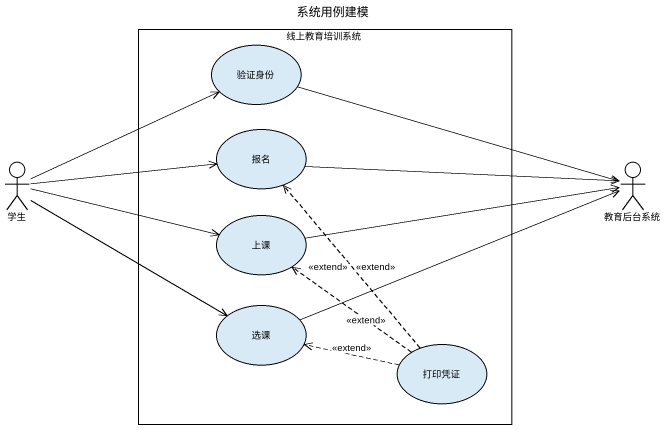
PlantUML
@startuml
title 系统用例建模
rectangle 线上教育培训系统 {
  usecase 验证身份
  usecase 报名
  usecase 上课
  usecase 选课
  usecase 打印凭证
}
actor 学生
actor 教育后台系统
验证身份 -right-> 教育后台系统
报名 -right-> 教育后台系统
学生 -right-> 验证身份
学生 -right-> 报名
学生 -right-> 上课
学生 -right-> 选课
上课 -right-> 教育后台系统
选课 -right-> 教育后台系统
打印凭证 .up.> 报名 : <<extend>>
打印凭证 .up.> 报名 : <<extend>>
打印凭证 .up.> 上课 : <<extend>>
打印凭证 .left.> 选课 : <<extend>>
@enduml
